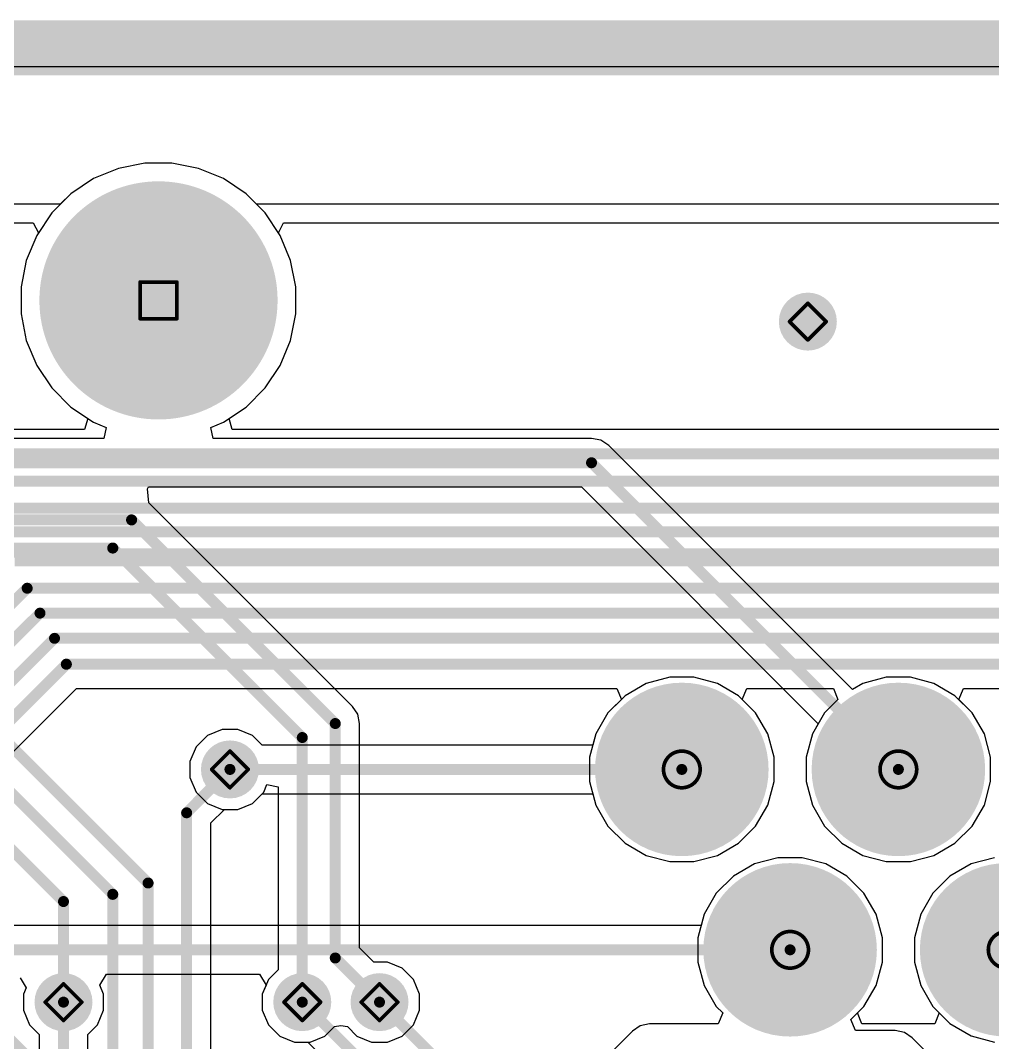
# Model space of a CAD drawing. Header units: inches. Extents: x -31 to 249, y -28 to 261.
# Drawn here: x 38.14 to 51.61, y 74.92 to 89.09 of the extents above; entities that cross this region are included whole.
import ezdxf

# ---------------------------------------------------------------- set-up
doc = ezdxf.new("R2010")
doc.units = ezdxf.units.IN
for name, color, linetype in [('Board Outline', 216, 'Continuous'), ('Bottom Layer', 5, 'Continuous'), ('Bottom Solder', 6, 'Continuous'), ('Drill Drawing', 1, 'Continuous'), ('Multi-Layer', 9, 'Continuous'), ('Pad Holes', 156, 'Continuous'), ('Top Layer', 1, 'Continuous'), ('Top Overlay', 2, 'Continuous'), ('Top Solder', 216, 'Continuous'), ('Via Holes', 16, 'Continuous')]:
    doc.layers.add(name, color=color, linetype=linetype)

# ---------------------------------------------------------------- blocks, each defined once
blk = doc.blocks.new('6437288_3_41')
at = {"layer": 'Bottom Layer'}
h = blk.add_hatch(color=5, dxfattribs=at)
edge = h.paths.add_edge_path()
edge.add_arc((-8.75, 1.75), 1.1, 0, 360)
h = blk.add_hatch(color=5, dxfattribs=at)
edge = h.paths.add_edge_path()
edge.add_arc((-5.75, 1.75), 1.1, 0, 360)
h = blk.add_hatch(color=5, dxfattribs=at)
edge = h.paths.add_edge_path()
edge.add_arc((-7.25, -0.75), 1.1, 0, 360)
h = blk.add_hatch(color=5, dxfattribs=at)
edge = h.paths.add_edge_path()
edge.add_arc((-4.25, -0.75), 1.1, 0, 360)
at = {"layer": 'Bottom Solder'}
h = blk.add_hatch(color=6, dxfattribs=at)
edge = h.paths.add_edge_path()
edge.add_arc((-8.75, 1.75), 1.202, 0, 360)
h = blk.add_hatch(color=6, dxfattribs=at)
edge = h.paths.add_edge_path()
edge.add_arc((-5.75, 1.75), 1.202, 0, 360)
h = blk.add_hatch(color=6, dxfattribs=at)
edge = h.paths.add_edge_path()
edge.add_arc((-7.25, -0.75), 1.202, 0, 360)
h = blk.add_hatch(color=6, dxfattribs=at)
edge = h.paths.add_edge_path()
edge.add_arc((-4.25, -0.75), 1.202, 0, 360)
h = blk.add_hatch(color=6, dxfattribs=at)
edge = h.paths.add_edge_path()
edge.add_arc((3, -7.25), 0.102, 0, 360)
at = {"layer": 'Multi-Layer'}
h = blk.add_hatch(color=9, dxfattribs=at)
edge = h.paths.add_edge_path()
edge.add_arc((-8.75, 1.75), 1.1, 0, 360)
h = blk.add_hatch(color=9, dxfattribs=at)
edge = h.paths.add_edge_path()
edge.add_arc((-5.75, 1.75), 1.1, 0, 360)
h = blk.add_hatch(color=9, dxfattribs=at)
edge = h.paths.add_edge_path()
edge.add_arc((-7.25, -0.75), 1.1, 0, 360)
h = blk.add_hatch(color=9, dxfattribs=at)
edge = h.paths.add_edge_path()
edge.add_arc((-4.25, -0.75), 1.1, 0, 360)
at = {"layer": 'Pad Holes'}
h = blk.add_hatch(color=7, dxfattribs=at)
edge = h.paths.add_edge_path()
edge.add_arc((-8.75, 1.75), 0.65, 0, 360)
h = blk.add_hatch(color=7, dxfattribs=at)
edge = h.paths.add_edge_path()
edge.add_arc((-5.75, 1.75), 0.65, 0, 360)
h = blk.add_hatch(color=7, dxfattribs=at)
edge = h.paths.add_edge_path()
edge.add_arc((-7.25, -0.75), 0.65, 0, 360)
h = blk.add_hatch(color=7, dxfattribs=at)
edge = h.paths.add_edge_path()
edge.add_arc((-4.25, -0.75), 0.65, 0, 360)
h = blk.add_hatch(color=7, dxfattribs=at)
edge = h.paths.add_edge_path()
edge.add_arc((3, -7.25), 1.65, 0, 360)
at = {"layer": 'Top Layer'}
h = blk.add_hatch(color=1, dxfattribs=at)
edge = h.paths.add_edge_path()
edge.add_arc((-8.75, 1.75), 1.1, 0, 360)
h = blk.add_hatch(color=1, dxfattribs=at)
edge = h.paths.add_edge_path()
edge.add_arc((-5.75, 1.75), 1.1, 0, 360)
h = blk.add_hatch(color=1, dxfattribs=at)
edge = h.paths.add_edge_path()
edge.add_arc((-7.25, -0.75), 1.1, 0, 360)
h = blk.add_hatch(color=1, dxfattribs=at)
edge = h.paths.add_edge_path()
edge.add_arc((-4.25, -0.75), 1.1, 0, 360)
at = {"layer": 'Top Solder'}
h = blk.add_hatch(color=216, dxfattribs=at)
edge = h.paths.add_edge_path()
edge.add_arc((-8.75, 1.75), 1.202, 0, 360)
h = blk.add_hatch(color=216, dxfattribs=at)
edge = h.paths.add_edge_path()
edge.add_arc((-5.75, 1.75), 1.202, 0, 360)
h = blk.add_hatch(color=216, dxfattribs=at)
edge = h.paths.add_edge_path()
edge.add_arc((-7.25, -0.75), 1.202, 0, 360)
h = blk.add_hatch(color=216, dxfattribs=at)
edge = h.paths.add_edge_path()
edge.add_arc((-4.25, -0.75), 1.202, 0, 360)
h = blk.add_hatch(color=216, dxfattribs=at)
edge = h.paths.add_edge_path()
edge.add_arc((3, -7.25), 0.102, 0, 360)
at = {"layer": 'Top Overlay'}
for points in [[(32.5, -3.75, 0.127, 0.127, 0), (-32.5, -3.75, 0.127, 0.127, 0)], [(35.5, -10.75, 0.127, 0.127, 0), (-35.5, -10.75, 0.127, 0.127, 0)]]:
    blk.add_lwpolyline(points, format="xyseb", dxfattribs=at)

msp = doc.modelspace()

# ---------------------------------------------------------------- hatches: boundary and pattern name
at = {"layer": 'Bottom Layer'}
h = msp.add_hatch(color=5, dxfattribs=at)
edge = h.paths.add_edge_path()
edge.add_arc((49.047, 84.912), 0.3, 0, 360)
h = msp.add_hatch(color=5, dxfattribs=at)
edge = h.paths.add_edge_path()
edge.add_arc((41.041, 78.706), 0.3, 0, 360)
h = msp.add_hatch(color=5, dxfattribs=at)
edge = h.paths.add_edge_path()
edge.add_arc((38.735, 75.481), 0.3, 0, 360)
h = msp.add_hatch(color=5, dxfattribs=at)
edge = h.paths.add_edge_path()
edge.add_arc((42.043, 75.481), 0.3, 0, 360)
h = msp.add_hatch(color=5, dxfattribs=at)
edge = h.paths.add_edge_path()
edge.add_arc((43.113, 75.481), 0.3, 0, 360)
at = {"layer": 'Bottom Solder'}
h = msp.add_hatch(color=6, dxfattribs=at)
edge = h.paths.add_edge_path()
edge.add_arc((49.047, 84.912), 0.402, 0, 360)
h = msp.add_hatch(color=6, dxfattribs=at)
edge = h.paths.add_edge_path()
edge.add_arc((41.041, 78.706), 0.402, 0, 360)
h = msp.add_hatch(color=6, dxfattribs=at)
edge = h.paths.add_edge_path()
edge.add_arc((38.735, 75.481), 0.402, 0, 360)
h = msp.add_hatch(color=6, dxfattribs=at)
edge = h.paths.add_edge_path()
edge.add_arc((42.043, 75.481), 0.402, 0, 360)
h = msp.add_hatch(color=6, dxfattribs=at)
edge = h.paths.add_edge_path()
edge.add_arc((43.113, 75.481), 0.402, 0, 360)
at = {"layer": 'Top Layer'}
h = msp.add_hatch(color=1, dxfattribs=at)
edge = h.paths.add_edge_path()
edge.add_arc((49.047, 84.912), 0.3, 0, 360)
h = msp.add_hatch(color=1, dxfattribs=at)
edge = h.paths.add_edge_path()
edge.add_arc((41.041, 78.706), 0.3, 0, 360)
h = msp.add_hatch(color=1, dxfattribs=at)
edge = h.paths.add_edge_path()
edge.add_arc((38.735, 75.481), 0.3, 0, 360)
h = msp.add_hatch(color=1, dxfattribs=at)
edge = h.paths.add_edge_path()
edge.add_arc((42.043, 75.481), 0.3, 0, 360)
h = msp.add_hatch(color=1, dxfattribs=at)
edge = h.paths.add_edge_path()
edge.add_arc((43.113, 75.481), 0.3, 0, 360)
at = {"layer": 'Top Solder'}
h = msp.add_hatch(color=216, dxfattribs=at)
edge = h.paths.add_edge_path()
edge.add_arc((49.047, 84.912), 0.402, 0, 360)
h = msp.add_hatch(color=216, dxfattribs=at)
edge = h.paths.add_edge_path()
edge.add_arc((41.041, 78.706), 0.402, 0, 360)
h = msp.add_hatch(color=216, dxfattribs=at)
edge = h.paths.add_edge_path()
edge.add_arc((38.735, 75.481), 0.402, 0, 360)
h = msp.add_hatch(color=216, dxfattribs=at)
edge = h.paths.add_edge_path()
edge.add_arc((42.043, 75.481), 0.402, 0, 360)
h = msp.add_hatch(color=216, dxfattribs=at)
edge = h.paths.add_edge_path()
edge.add_arc((43.113, 75.481), 0.402, 0, 360)
at = {"layer": 'Via Holes'}
h = msp.add_hatch(color=7, dxfattribs=at)
edge = h.paths.add_edge_path()
edge.add_arc((49.047, 84.912), 0.15, 0, 360)
h = msp.add_hatch(color=7, dxfattribs=at)
edge = h.paths.add_edge_path()
edge.add_arc((41.041, 78.706), 0.15, 0, 360)
h = msp.add_hatch(color=7, dxfattribs=at)
edge = h.paths.add_edge_path()
edge.add_arc((38.735, 75.481), 0.15, 0, 360)
h = msp.add_hatch(color=7, dxfattribs=at)
edge = h.paths.add_edge_path()
edge.add_arc((42.043, 75.481), 0.15, 0, 360)
h = msp.add_hatch(color=7, dxfattribs=at)
edge = h.paths.add_edge_path()
edge.add_arc((43.113, 75.481), 0.15, 0, 360)

# ---------------------------------------------------------------- linework, layer by layer
at = {"layer": 'Board Outline'}
msp.add_lwpolyline([(0, 88.705, 0.762, 0.762, 0), (135, 88.705, 0.762, 0.762, 0)], format="xyseb", dxfattribs=at)
at = {"layer": 'Bottom Layer'}
for p, q in [((0.259, 88.446), (121.717, 88.446)), ((39.495, 87.036), (39.149, 86.893)), ((39.863, 87.11), (39.495, 87.036)), ((40.238, 87.11), (39.863, 87.11)), ((40.606, 87.036), (40.238, 87.11)), ((40.953, 86.893), (40.606, 87.036)), ((39.149, 86.893), (38.837, 86.685)), ((41.265, 86.685), (40.953, 86.893)), ((38.837, 86.685), (38.69, 86.538)), ((41.411, 86.538), (41.265, 86.685)), ((38.69, 86.538), (8.911, 86.538)), ((77.19, 86.538), (41.411, 86.538)), ((21.591, 86.279), (38.316, 86.279)), ((38.316, 86.279), (38.388, 86.144)), ((41.713, 86.144), (41.785, 86.279)), ((41.785, 86.279), (76.816, 86.279)), ((38.388, 86.144), (38.364, 86.107)), ((41.738, 86.107), (41.713, 86.144)), ((38.364, 86.107), (38.22, 85.761)), ((41.882, 85.761), (41.738, 86.107)), ((38.22, 85.761), (38.147, 85.393)), ((41.955, 85.393), (41.882, 85.761)), ((38.147, 85.393), (38.147, 85.018)), ((41.955, 85.018), (41.955, 85.393)), ((38.147, 85.018), (38.22, 84.65)), ((41.882, 84.65), (41.955, 85.018)), ((38.22, 84.65), (38.364, 84.304)), ((41.738, 84.304), (41.882, 84.65)), ((38.364, 84.304), (38.572, 83.992)), ((41.53, 83.992), (41.738, 84.304)), ((38.572, 83.992), (38.837, 83.727)), ((41.265, 83.727), (41.53, 83.992)), ((38.837, 83.727), (39.074, 83.569)), ((41.028, 83.569), (41.265, 83.727)), ((39.074, 83.569), (39.027, 83.416)), ((41.074, 83.416), (41.028, 83.569)), ((39.027, 83.416), (37.942, 83.416)), ((77.527, 83.416), (41.074, 83.416)), ((37.014, 77.927), (38.914, 79.827)), ((38.914, 79.827), (46.4, 79.827)), ((46.4, 79.827), (46.463, 79.675)), ((48.139, 79.675), (48.202, 79.827)), ((48.202, 79.827), (49.4, 79.827)), ((49.4, 79.827), (49.463, 79.675)), ((51.139, 79.675), (51.202, 79.827)), ((51.202, 79.827), (52.4, 79.827)), ((46.463, 79.675), (46.278, 79.49)), ((48.323, 79.49), (48.139, 79.675)), ((49.463, 79.675), (49.278, 79.49)), ((51.323, 79.49), (51.139, 79.675)), ((46.278, 79.49), (46.11, 79.199)), ((48.492, 79.199), (48.323, 79.49)), ((49.278, 79.49), (49.11, 79.199)), ((51.492, 79.199), (51.323, 79.49)), ((40.931, 79.26), (40.728, 79.175)), ((41.152, 79.26), (40.931, 79.26)), ((41.355, 79.175), (41.152, 79.26)), ((46.11, 79.199), (46.068, 79.042)), ((48.579, 78.874), (48.492, 79.199)), ((49.11, 79.199), (49.023, 78.874)), ((51.579, 78.874), (51.492, 79.199)), ((40.728, 79.175), (40.572, 79.019)), ((41.488, 79.042), (41.355, 79.175)), ((46.068, 79.042), (41.488, 79.042)), ((40.572, 79.019), (40.487, 78.816)), ((40.487, 78.816), (40.487, 78.595)), ((48.579, 78.537), (48.579, 78.874)), ((49.023, 78.874), (49.023, 78.537)), ((51.579, 78.537), (51.579, 78.874)), ((40.487, 78.595), (40.572, 78.392)), ((48.492, 78.212), (48.579, 78.537)), ((49.023, 78.537), (49.11, 78.212)), ((51.492, 78.212), (51.579, 78.537)), ((40.572, 78.392), (40.728, 78.236)), ((41.355, 78.236), (41.488, 78.369)), ((41.488, 78.369), (46.068, 78.369)), ((46.068, 78.369), (46.11, 78.212)), ((40.728, 78.236), (40.931, 78.152)), ((41.152, 78.152), (41.355, 78.236)), ((46.11, 78.212), (46.278, 77.921)), ((48.323, 77.921), (48.492, 78.212)), ((49.11, 78.212), (49.278, 77.921)), ((51.323, 77.921), (51.492, 78.212)), ((40.931, 78.152), (41.152, 78.152)), ((46.278, 77.921), (46.516, 77.683)), ((48.085, 77.683), (48.323, 77.921)), ((49.278, 77.921), (49.516, 77.683)), ((51.085, 77.683), (51.323, 77.921)), ((46.516, 77.683), (46.808, 77.515)), ((47.794, 77.515), (48.085, 77.683)), ((49.516, 77.683), (49.808, 77.515)), ((50.794, 77.515), (51.085, 77.683)), ((46.808, 77.515), (47.133, 77.428)), ((47.469, 77.428), (47.794, 77.515)), ((48.633, 77.483), (48.308, 77.396)), ((48.969, 77.483), (48.633, 77.483)), ((49.294, 77.396), (48.969, 77.483)), ((49.808, 77.515), (50.133, 77.428)), ((50.469, 77.428), (50.794, 77.515)), ((51.633, 77.483), (51.308, 77.396)), ((47.133, 77.428), (47.469, 77.428)), ((48.308, 77.396), (48.016, 77.228)), ((49.585, 77.228), (49.294, 77.396)), ((50.133, 77.428), (50.469, 77.428)), ((51.308, 77.396), (51.016, 77.228)), ((48.016, 77.228), (47.778, 76.99)), ((49.823, 76.99), (49.585, 77.228)), ((51.016, 77.228), (50.778, 76.99)), ((47.778, 76.99), (47.61, 76.699)), ((49.992, 76.699), (49.823, 76.99)), ((50.778, 76.99), (50.61, 76.699)), ((47.61, 76.699), (47.568, 76.542)), ((50.079, 76.374), (49.992, 76.699)), ((50.61, 76.699), (50.523, 76.374)), ((47.568, 76.542), (37.904, 76.542)), ((50.079, 76.037), (50.079, 76.374)), ((50.523, 76.374), (50.523, 76.037)), ((49.992, 75.712), (50.079, 76.037)), ((50.523, 76.037), (50.61, 75.712)), ((38.135, 75.818), (38.218, 75.681)), ((39.237, 75.717), (39.329, 75.869)), ((39.329, 75.869), (41.449, 75.869)), ((41.449, 75.869), (41.541, 75.717)), ((38.218, 75.681), (38.181, 75.591)), ((39.289, 75.591), (39.237, 75.717)), ((41.541, 75.717), (41.489, 75.591)), ((49.823, 75.421), (49.992, 75.712)), ((50.61, 75.712), (50.778, 75.421)), ((38.181, 75.591), (38.181, 75.371)), ((39.289, 75.371), (39.289, 75.591)), ((41.489, 75.591), (41.489, 75.371)), ((38.181, 75.371), (38.265, 75.167)), ((39.205, 75.167), (39.289, 75.371)), ((41.489, 75.371), (41.574, 75.167)), ((49.642, 75.239), (49.823, 75.421)), ((50.778, 75.421), (51.016, 75.183)), ((49.705, 75.087), (49.642, 75.239)), ((38.265, 75.167), (38.398, 75.034)), ((39.072, 75.034), (39.205, 75.167)), ((41.574, 75.167), (41.73, 75.011)), ((50.256, 75.087), (49.705, 75.087)), ((50.385, 75.061), (50.256, 75.087)), ((51.016, 75.183), (51.308, 75.015)), ((38.398, 75.034), (38.398, 72.673)), ((39.072, 72.813), (39.072, 75.034)), ((41.73, 75.011), (41.933, 74.927)), ((50.494, 74.988), (50.385, 75.061)), ((51.167, 74.315), (50.494, 74.988)), ((51.308, 75.015), (51.633, 74.928)), ((41.933, 74.927), (42.121, 74.927)), ((42.121, 74.927), (44.081, 72.968))]:
    msp.add_line(p, q, dxfattribs=at)
for points in [[(37.803, 83.08, 0.152, 0.152, 0), (89.138, 83.08, 0.152, 0.152, 0)], [(37.645, 82.699, 0.152, 0.152, 0), (88.98, 82.699, 0.152, 0.152, 0)], [(37.671, 82.328, 0.152, 0.152, 0), (81.841, 82.328, 0.152, 0.152, 0)], [(37.913, 81.999, 0.152, 0.152, 0), (81.552, 81.999, 0.152, 0.152, 0)], [(38.059, 81.598, 0.152, 0.152, 0), (81.332, 81.598, 0.152, 0.152, 0)], [(35.54, 78.526, 0.152, 0.152, 0), (38.232, 81.217, 0.152, 0.152, 0)], [(38.232, 81.217, 0.152, 0.152, 0), (65.789, 81.217, 0.152, 0.152, 0)], [(35.905, 78.368, 0.152, 0.152, 0), (38.409, 80.872, 0.152, 0.152, 0)], [(38.409, 80.872, 0.152, 0.152, 0), (63.135, 80.872, 0.152, 0.152, 0)], [(36.301, 78.213, 0.152, 0.152, 0), (38.611, 80.523, 0.152, 0.152, 0)], [(38.611, 80.523, 0.152, 0.152, 0), (60.483, 80.523, 0.152, 0.152, 0)], [(36.678, 78.067, 0.152, 0.152, 0), (38.775, 80.164, 0.152, 0.152, 0)], [(38.775, 80.164, 0.152, 0.152, 0), (57.843, 80.164, 0.152, 0.152, 0)], [(41.041, 78.706, 0.152, 0.152, 0), (47.301, 78.706, 0.152, 0.152, 0)], [(37.904, 76.206, 0.152, 0.152, 0), (48.801, 76.206, 0.152, 0.152, 0)], [(38.735, 72.673, 0.152, 0.152, 0), (38.735, 75.481, 0.152, 0.152, 0)], [(42.043, 75.481, 0.152, 0.152, 0), (44.319, 73.206, 0.152, 0.152, 0)], [(43.113, 75.481, 0.152, 0.152, 0), (43.844, 74.75, 0.152, 0.152, 0)]]:
    msp.add_lwpolyline(points, format="xyseb", dxfattribs=at)
for points in [[(38.194, 81.217, 0.0762, 0.0762, 1), (38.27, 81.217, 0.0762, 0.0762, 1)], [(38.194, 81.217, 0.0762, 0.0762, 1), (38.27, 81.217, 0.0762, 0.0762, 1)], [(38.371, 80.872, 0.0762, 0.0762, 1), (38.447, 80.872, 0.0762, 0.0762, 1)], [(38.371, 80.872, 0.0762, 0.0762, 1), (38.447, 80.872, 0.0762, 0.0762, 1)], [(38.573, 80.523, 0.0762, 0.0762, 1), (38.649, 80.523, 0.0762, 0.0762, 1)], [(38.573, 80.523, 0.0762, 0.0762, 1), (38.649, 80.523, 0.0762, 0.0762, 1)], [(38.736, 80.164, 0.0762, 0.0762, 1), (38.813, 80.164, 0.0762, 0.0762, 1)], [(38.736, 80.164, 0.0762, 0.0762, 1), (38.813, 80.164, 0.0762, 0.0762, 1)], [(41.003, 78.706, 0.0762, 0.0762, 1), (41.08, 78.706, 0.0762, 0.0762, 1)], [(47.263, 78.706, 0.0762, 0.0762, 1), (47.339, 78.706, 0.0762, 0.0762, 1)], [(48.763, 76.206, 0.0762, 0.0762, 1), (48.839, 76.206, 0.0762, 0.0762, 1)], [(38.697, 75.481, 0.0762, 0.0762, 1), (38.773, 75.481, 0.0762, 0.0762, 1)], [(42.005, 75.481, 0.0762, 0.0762, 1), (42.081, 75.481, 0.0762, 0.0762, 1)], [(43.075, 75.481, 0.0762, 0.0762, 1), (43.151, 75.481, 0.0762, 0.0762, 1)]]:
    msp.add_lwpolyline(points, format="xyseb", close=True, dxfattribs=at)
at = {"layer": 'Drill Drawing'}
for points in [[(39.797, 85.46, 0.0508, 0.0508, 0), (40.305, 85.46, 0.0508, 0.0508, 0)], [(39.797, 84.952, 0.0508, 0.0508, 0), (39.797, 85.46, 0.0508, 0.0508, 0)], [(40.305, 84.952, 0.0508, 0.0508, 0), (40.305, 85.46, 0.0508, 0.0508, 0)], [(48.793, 84.912, 0.0508, 0.0508, 0), (49.047, 85.166, 0.0508, 0.0508, 0)], [(49.047, 85.166, 0.0508, 0.0508, 0), (49.301, 84.912, 0.0508, 0.0508, 0)], [(39.797, 84.952, 0.0508, 0.0508, 0), (40.305, 84.952, 0.0508, 0.0508, 0)], [(48.793, 84.912, 0.0508, 0.0508, 0), (49.047, 84.658, 0.0508, 0.0508, 0)], [(49.047, 84.658, 0.0508, 0.0508, 0), (49.301, 84.912, 0.0508, 0.0508, 0)], [(40.787, 78.706, 0.0508, 0.0508, 0), (41.041, 78.96, 0.0508, 0.0508, 0)], [(41.041, 78.96, 0.0508, 0.0508, 0), (41.295, 78.706, 0.0508, 0.0508, 0)], [(40.787, 78.706, 0.0508, 0.0508, 0), (41.041, 78.452, 0.0508, 0.0508, 0)], [(41.041, 78.452, 0.0508, 0.0508, 0), (41.295, 78.706, 0.0508, 0.0508, 0)], [(38.481, 75.481, 0.0508, 0.0508, 0), (38.735, 75.735, 0.0508, 0.0508, 0)], [(38.735, 75.735, 0.0508, 0.0508, 0), (38.989, 75.481, 0.0508, 0.0508, 0)], [(41.789, 75.481, 0.0508, 0.0508, 0), (42.043, 75.735, 0.0508, 0.0508, 0)], [(42.043, 75.735, 0.0508, 0.0508, 0), (42.297, 75.481, 0.0508, 0.0508, 0)], [(42.859, 75.481, 0.0508, 0.0508, 0), (43.113, 75.735, 0.0508, 0.0508, 0)], [(43.113, 75.735, 0.0508, 0.0508, 0), (43.367, 75.481, 0.0508, 0.0508, 0)], [(38.481, 75.481, 0.0508, 0.0508, 0), (38.735, 75.227, 0.0508, 0.0508, 0)], [(38.735, 75.227, 0.0508, 0.0508, 0), (38.989, 75.481, 0.0508, 0.0508, 0)], [(41.789, 75.481, 0.0508, 0.0508, 0), (42.043, 75.227, 0.0508, 0.0508, 0)], [(42.043, 75.227, 0.0508, 0.0508, 0), (42.297, 75.481, 0.0508, 0.0508, 0)], [(42.859, 75.481, 0.0508, 0.0508, 0), (43.113, 75.227, 0.0508, 0.0508, 0)], [(43.113, 75.227, 0.0508, 0.0508, 0), (43.367, 75.481, 0.0508, 0.0508, 0)]]:
    msp.add_lwpolyline(points, format="xyseb", dxfattribs=at)
for points in [[(39.784, 85.46, 0.0254, 0.0254, 1), (39.81, 85.46, 0.0254, 0.0254, 1)], [(39.784, 85.46, 0.0254, 0.0254, 1), (39.81, 85.46, 0.0254, 0.0254, 1)], [(40.292, 85.46, 0.0254, 0.0254, 1), (40.318, 85.46, 0.0254, 0.0254, 1)], [(40.292, 85.46, 0.0254, 0.0254, 1), (40.318, 85.46, 0.0254, 0.0254, 1)], [(49.035, 85.166, 0.0254, 0.0254, 1), (49.06, 85.166, 0.0254, 0.0254, 1)], [(49.035, 85.166, 0.0254, 0.0254, 1), (49.06, 85.166, 0.0254, 0.0254, 1)], [(39.784, 84.952, 0.0254, 0.0254, 1), (39.81, 84.952, 0.0254, 0.0254, 1)], [(39.784, 84.952, 0.0254, 0.0254, 1), (39.81, 84.952, 0.0254, 0.0254, 1)], [(40.292, 84.952, 0.0254, 0.0254, 1), (40.318, 84.952, 0.0254, 0.0254, 1)], [(40.292, 84.952, 0.0254, 0.0254, 1), (40.318, 84.952, 0.0254, 0.0254, 1)], [(48.781, 84.912, 0.0254, 0.0254, 1), (48.806, 84.912, 0.0254, 0.0254, 1)], [(48.781, 84.912, 0.0254, 0.0254, 1), (48.806, 84.912, 0.0254, 0.0254, 1)], [(49.289, 84.912, 0.0254, 0.0254, 1), (49.314, 84.912, 0.0254, 0.0254, 1)], [(49.289, 84.912, 0.0254, 0.0254, 1), (49.314, 84.912, 0.0254, 0.0254, 1)], [(49.035, 84.658, 0.0254, 0.0254, 1), (49.06, 84.658, 0.0254, 0.0254, 1)], [(49.035, 84.658, 0.0254, 0.0254, 1), (49.06, 84.658, 0.0254, 0.0254, 1)], [(41.029, 78.96, 0.0254, 0.0254, 1), (41.054, 78.96, 0.0254, 0.0254, 1)], [(41.029, 78.96, 0.0254, 0.0254, 1), (41.054, 78.96, 0.0254, 0.0254, 1)], [(47.555, 78.706, 0.0508, 0.0508, 1), (47.047, 78.706, 0.0508, 0.0508, 1)], [(50.555, 78.706, 0.0508, 0.0508, 1), (50.047, 78.706, 0.0508, 0.0508, 1)], [(40.775, 78.706, 0.0254, 0.0254, 1), (40.8, 78.706, 0.0254, 0.0254, 1)], [(40.775, 78.706, 0.0254, 0.0254, 1), (40.8, 78.706, 0.0254, 0.0254, 1)], [(41.283, 78.706, 0.0254, 0.0254, 1), (41.308, 78.706, 0.0254, 0.0254, 1)], [(41.283, 78.706, 0.0254, 0.0254, 1), (41.308, 78.706, 0.0254, 0.0254, 1)], [(47.034, 78.706, 0.0254, 0.0254, 1), (47.06, 78.706, 0.0254, 0.0254, 1)], [(47.542, 78.706, 0.0254, 0.0254, 1), (47.568, 78.706, 0.0254, 0.0254, 1)], [(50.034, 78.706, 0.0254, 0.0254, 1), (50.06, 78.706, 0.0254, 0.0254, 1)], [(50.542, 78.706, 0.0254, 0.0254, 1), (50.568, 78.706, 0.0254, 0.0254, 1)], [(41.029, 78.452, 0.0254, 0.0254, 1), (41.054, 78.452, 0.0254, 0.0254, 1)], [(41.029, 78.452, 0.0254, 0.0254, 1), (41.054, 78.452, 0.0254, 0.0254, 1)], [(49.055, 76.206, 0.0508, 0.0508, 1), (48.547, 76.206, 0.0508, 0.0508, 1)], [(52.055, 76.206, 0.0508, 0.0508, 1), (51.547, 76.206, 0.0508, 0.0508, 1)], [(48.534, 76.206, 0.0254, 0.0254, 1), (48.56, 76.206, 0.0254, 0.0254, 1)], [(49.042, 76.206, 0.0254, 0.0254, 1), (49.068, 76.206, 0.0254, 0.0254, 1)], [(51.534, 76.206, 0.0254, 0.0254, 1), (51.56, 76.206, 0.0254, 0.0254, 1)], [(38.722, 75.735, 0.0254, 0.0254, 1), (38.748, 75.735, 0.0254, 0.0254, 1)], [(38.722, 75.735, 0.0254, 0.0254, 1), (38.748, 75.735, 0.0254, 0.0254, 1)], [(42.031, 75.735, 0.0254, 0.0254, 1), (42.056, 75.735, 0.0254, 0.0254, 1)], [(42.031, 75.735, 0.0254, 0.0254, 1), (42.056, 75.735, 0.0254, 0.0254, 1)], [(43.1, 75.735, 0.0254, 0.0254, 1), (43.126, 75.735, 0.0254, 0.0254, 1)], [(43.1, 75.735, 0.0254, 0.0254, 1), (43.126, 75.735, 0.0254, 0.0254, 1)], [(38.468, 75.481, 0.0254, 0.0254, 1), (38.494, 75.481, 0.0254, 0.0254, 1)], [(38.468, 75.481, 0.0254, 0.0254, 1), (38.494, 75.481, 0.0254, 0.0254, 1)], [(38.976, 75.481, 0.0254, 0.0254, 1), (39.002, 75.481, 0.0254, 0.0254, 1)], [(38.976, 75.481, 0.0254, 0.0254, 1), (39.002, 75.481, 0.0254, 0.0254, 1)], [(41.777, 75.481, 0.0254, 0.0254, 1), (41.802, 75.481, 0.0254, 0.0254, 1)], [(41.777, 75.481, 0.0254, 0.0254, 1), (41.802, 75.481, 0.0254, 0.0254, 1)], [(42.285, 75.481, 0.0254, 0.0254, 1), (42.31, 75.481, 0.0254, 0.0254, 1)], [(42.285, 75.481, 0.0254, 0.0254, 1), (42.31, 75.481, 0.0254, 0.0254, 1)], [(42.846, 75.481, 0.0254, 0.0254, 1), (42.872, 75.481, 0.0254, 0.0254, 1)], [(42.846, 75.481, 0.0254, 0.0254, 1), (42.872, 75.481, 0.0254, 0.0254, 1)], [(43.354, 75.481, 0.0254, 0.0254, 1), (43.38, 75.481, 0.0254, 0.0254, 1)], [(43.354, 75.481, 0.0254, 0.0254, 1), (43.38, 75.481, 0.0254, 0.0254, 1)], [(38.722, 75.227, 0.0254, 0.0254, 1), (38.748, 75.227, 0.0254, 0.0254, 1)], [(38.722, 75.227, 0.0254, 0.0254, 1), (38.748, 75.227, 0.0254, 0.0254, 1)], [(42.031, 75.227, 0.0254, 0.0254, 1), (42.056, 75.227, 0.0254, 0.0254, 1)], [(42.031, 75.227, 0.0254, 0.0254, 1), (42.056, 75.227, 0.0254, 0.0254, 1)], [(43.1, 75.227, 0.0254, 0.0254, 1), (43.126, 75.227, 0.0254, 0.0254, 1)], [(43.1, 75.227, 0.0254, 0.0254, 1), (43.126, 75.227, 0.0254, 0.0254, 1)]]:
    msp.add_lwpolyline(points, format="xyseb", close=True, dxfattribs=at)
at = {"layer": 'Top Layer'}
for p, q in [((0.259, 88.446), (134.741, 88.446)), ((39.495, 87.036), (39.149, 86.893)), ((39.863, 87.11), (39.495, 87.036)), ((40.238, 87.11), (39.863, 87.11)), ((40.606, 87.036), (40.238, 87.11)), ((40.953, 86.893), (40.606, 87.036)), ((39.149, 86.893), (38.837, 86.685)), ((41.265, 86.685), (40.953, 86.893)), ((38.837, 86.685), (38.572, 86.419)), ((41.53, 86.419), (41.265, 86.685)), ((38.572, 86.419), (38.364, 86.107)), ((41.738, 86.107), (41.53, 86.419)), ((38.364, 86.107), (38.22, 85.761)), ((41.882, 85.761), (41.738, 86.107)), ((38.22, 85.761), (38.147, 85.393)), ((41.955, 85.393), (41.882, 85.761)), ((38.147, 85.393), (38.147, 85.018)), ((41.955, 85.018), (41.955, 85.393)), ((38.147, 85.018), (38.22, 84.65)), ((41.882, 84.65), (41.955, 85.018)), ((38.22, 84.65), (38.364, 84.304)), ((41.738, 84.304), (41.882, 84.65)), ((38.364, 84.304), (38.572, 83.992)), ((41.53, 83.992), (41.738, 84.304)), ((38.572, 83.992), (38.837, 83.727)), ((41.265, 83.727), (41.53, 83.992)), ((38.837, 83.727), (39.149, 83.518)), ((40.953, 83.518), (41.265, 83.727)), ((39.149, 83.518), (39.325, 83.445)), ((39.325, 83.445), (39.294, 83.293)), ((40.777, 83.445), (40.953, 83.518)), ((40.807, 83.293), (40.777, 83.445)), ((39.294, 83.293), (28.748, 83.293)), ((46.05, 83.293), (40.807, 83.293)), ((46.179, 83.267), (46.05, 83.293)), ((46.288, 83.194), (46.179, 83.267)), ((49.667, 79.815), (46.288, 83.194)), ((39.897, 82.595), (39.914, 82.62)), ((39.917, 82.402), (39.897, 82.595)), ((39.914, 82.62), (45.911, 82.62)), ((45.911, 82.62), (49.191, 79.339)), ((42.738, 79.58), (39.917, 82.402)), ((46.808, 79.896), (46.516, 79.728)), ((47.133, 79.983), (46.808, 79.896)), ((47.469, 79.983), (47.133, 79.983)), ((47.794, 79.896), (47.469, 79.983)), ((48.085, 79.728), (47.794, 79.896)), ((49.808, 79.896), (49.667, 79.815)), ((50.133, 79.983), (49.808, 79.896)), ((50.469, 79.983), (50.133, 79.983)), ((50.794, 79.896), (50.469, 79.983)), ((51.085, 79.728), (50.794, 79.896)), ((46.516, 79.728), (46.278, 79.49)), ((48.323, 79.49), (48.085, 79.728)), ((51.323, 79.49), (51.085, 79.728)), ((42.811, 79.471), (42.738, 79.58)), ((42.837, 79.342), (42.811, 79.471)), ((46.278, 79.49), (46.11, 79.199)), ((48.492, 79.199), (48.323, 79.49)), ((51.492, 79.199), (51.323, 79.49)), ((42.837, 76.233), (42.837, 79.342)), ((49.191, 79.339), (49.11, 79.199)), ((46.11, 79.199), (46.023, 78.874)), ((48.579, 78.874), (48.492, 79.199)), ((49.11, 79.199), (49.023, 78.874)), ((51.579, 78.874), (51.492, 79.199)), ((46.023, 78.874), (46.023, 78.537)), ((48.579, 78.537), (48.579, 78.874)), ((49.023, 78.874), (49.023, 78.537)), ((51.579, 78.537), (51.579, 78.874)), ((41.511, 78.392), (41.554, 78.496)), ((41.554, 78.496), (41.707, 78.466)), ((46.023, 78.537), (46.11, 78.212)), ((48.492, 78.212), (48.579, 78.537)), ((49.023, 78.537), (49.11, 78.212)), ((51.492, 78.212), (51.579, 78.537)), ((41.355, 78.236), (41.511, 78.392)), ((41.707, 78.466), (41.707, 75.928)), ((41.152, 78.152), (41.355, 78.236)), ((46.11, 78.212), (46.278, 77.921)), ((48.323, 77.921), (48.492, 78.212)), ((49.11, 78.212), (49.278, 77.921)), ((51.323, 77.921), (51.492, 78.212)), ((40.778, 77.966), (40.964, 78.152)), ((40.964, 78.152), (41.152, 78.152)), ((40.778, 66.986), (40.778, 77.966)), ((46.278, 77.921), (46.516, 77.683)), ((48.085, 77.683), (48.323, 77.921)), ((49.278, 77.921), (49.516, 77.683)), ((51.085, 77.683), (51.323, 77.921)), ((46.516, 77.683), (46.808, 77.515)), ((47.794, 77.515), (48.085, 77.683)), ((49.516, 77.683), (49.808, 77.515)), ((50.794, 77.515), (51.085, 77.683)), ((46.808, 77.515), (47.133, 77.428)), ((47.469, 77.428), (47.794, 77.515)), ((48.633, 77.483), (48.308, 77.396)), ((48.969, 77.483), (48.633, 77.483)), ((49.294, 77.396), (48.969, 77.483)), ((49.808, 77.515), (50.133, 77.428)), ((50.469, 77.428), (50.794, 77.515)), ((51.633, 77.483), (51.308, 77.396)), ((47.133, 77.428), (47.469, 77.428)), ((48.308, 77.396), (48.016, 77.228)), ((49.585, 77.228), (49.294, 77.396)), ((50.133, 77.428), (50.469, 77.428)), ((51.308, 77.396), (51.016, 77.228)), ((48.016, 77.228), (47.778, 76.99)), ((49.823, 76.99), (49.585, 77.228)), ((51.016, 77.228), (50.778, 76.99)), ((47.778, 76.99), (47.61, 76.699)), ((49.992, 76.699), (49.823, 76.99)), ((50.778, 76.99), (50.61, 76.699)), ((47.61, 76.699), (47.523, 76.374)), ((50.079, 76.374), (49.992, 76.699)), ((50.61, 76.699), (50.523, 76.374)), ((47.523, 76.374), (47.523, 76.037)), ((50.079, 76.037), (50.079, 76.374)), ((50.523, 76.374), (50.523, 76.037)), ((43.035, 76.035), (42.837, 76.233)), ((41.707, 75.928), (41.574, 75.795)), ((43.223, 76.035), (43.035, 76.035)), ((43.427, 75.95), (43.223, 76.035)), ((43.583, 75.795), (43.427, 75.95)), ((47.523, 76.037), (47.61, 75.712)), ((49.992, 75.712), (50.079, 76.037)), ((50.523, 76.037), (50.61, 75.712)), ((41.574, 75.795), (41.489, 75.591)), ((43.667, 75.591), (43.583, 75.795)), ((47.61, 75.712), (47.778, 75.421)), ((49.823, 75.421), (49.992, 75.712)), ((50.61, 75.712), (50.778, 75.421)), ((41.489, 75.591), (41.489, 75.371)), ((43.667, 75.371), (43.667, 75.591)), ((41.489, 75.371), (41.574, 75.167)), ((43.583, 75.167), (43.667, 75.371)), ((47.778, 75.421), (47.867, 75.332)), ((49.734, 75.332), (49.823, 75.421)), ((50.778, 75.421), (50.867, 75.332)), ((47.867, 75.332), (47.804, 75.18)), ((49.797, 75.18), (49.734, 75.332)), ((50.867, 75.332), (50.804, 75.18)), ((41.574, 75.167), (41.73, 75.011)), ((46.617, 75.081), (41.805, 70.269)), ((42.357, 75.011), (42.489, 75.143)), ((42.489, 75.143), (42.578, 75.157)), ((42.578, 75.157), (42.668, 75.143)), ((42.668, 75.143), (42.799, 75.011)), ((43.427, 75.011), (43.583, 75.167)), ((46.726, 75.154), (46.617, 75.081)), ((46.855, 75.18), (46.726, 75.154)), ((47.804, 75.18), (46.855, 75.18)), ((50.804, 75.18), (49.797, 75.18)), ((41.73, 75.011), (41.933, 74.927)), ((42.154, 74.927), (42.357, 75.011)), ((42.799, 75.011), (43.003, 74.927)), ((43.223, 74.927), (43.427, 75.011)), ((41.933, 74.927), (42.154, 74.927)), ((43.003, 74.927), (43.223, 74.927))]:
    msp.add_line(p, q, dxfattribs=at)
for points in [[(28.301, 82.956, 0.152, 0.152, 0), (46.05, 82.956, 0.152, 0.152, 0)], [(46.05, 82.956, 0.152, 0.152, 0), (50.301, 78.706, 0.152, 0.152, 0)], [(17.426, 82.164, 0.152, 0.152, 0), (39.678, 82.164, 0.152, 0.152, 0)], [(39.678, 82.164, 0.152, 0.152, 0), (42.5, 79.342, 0.152, 0.152, 0)], [(20.079, 81.774, 0.152, 0.152, 0), (39.418, 81.774, 0.152, 0.152, 0)], [(39.418, 81.774, 0.152, 0.152, 0), (42.043, 79.148, 0.152, 0.152, 0)], [(35.686, 81.353, 0.152, 0.152, 0), (39.907, 77.132, 0.152, 0.152, 0)], [(35.468, 80.925, 0.152, 0.152, 0), (39.418, 76.975, 0.152, 0.152, 0)], [(35.09, 80.52, 0.152, 0.152, 0), (38.735, 76.875, 0.152, 0.152, 0)], [(42.5, 76.093, 0.152, 0.152, 0), (42.5, 79.342, 0.152, 0.152, 0)], [(42.043, 75.481, 0.152, 0.152, 0), (42.043, 79.148, 0.152, 0.152, 0)], [(40.441, 78.105, 0.152, 0.152, 0), (41.041, 78.706, 0.152, 0.152, 0)], [(40.441, 25.823, 0.152, 0.152, 0), (40.441, 78.105, 0.152, 0.152, 0)], [(39.907, 15.533, 0.152, 0.152, 0), (39.907, 77.132, 0.152, 0.152, 0)], [(38.735, 75.481, 0.152, 0.152, 0), (38.735, 76.875, 0.152, 0.152, 0)], [(39.418, 15.27, 0.152, 0.152, 0), (39.418, 76.975, 0.152, 0.152, 0)], [(42.5, 76.093, 0.152, 0.152, 0), (43.113, 75.481, 0.152, 0.152, 0)], [(37.977, 74.985, 0.152, 0.152, 0), (38.725, 74.237, 0.152, 0.152, 0)]]:
    msp.add_lwpolyline(points, format="xyseb", dxfattribs=at)
for points in [[(46.012, 82.956, 0.0762, 0.0762, 1), (46.088, 82.956, 0.0762, 0.0762, 1)], [(46.012, 82.956, 0.0762, 0.0762, 1), (46.088, 82.956, 0.0762, 0.0762, 1)], [(39.64, 82.164, 0.0762, 0.0762, 1), (39.717, 82.164, 0.0762, 0.0762, 1)], [(39.64, 82.164, 0.0762, 0.0762, 1), (39.717, 82.164, 0.0762, 0.0762, 1)], [(39.379, 81.774, 0.0762, 0.0762, 1), (39.456, 81.774, 0.0762, 0.0762, 1)], [(39.379, 81.774, 0.0762, 0.0762, 1), (39.456, 81.774, 0.0762, 0.0762, 1)], [(42.462, 79.342, 0.0762, 0.0762, 1), (42.538, 79.342, 0.0762, 0.0762, 1)], [(42.462, 79.342, 0.0762, 0.0762, 1), (42.538, 79.342, 0.0762, 0.0762, 1)], [(42.005, 79.148, 0.0762, 0.0762, 1), (42.081, 79.148, 0.0762, 0.0762, 1)], [(42.005, 79.148, 0.0762, 0.0762, 1), (42.081, 79.148, 0.0762, 0.0762, 1)], [(41.003, 78.706, 0.0762, 0.0762, 1), (41.08, 78.706, 0.0762, 0.0762, 1)], [(50.263, 78.706, 0.0762, 0.0762, 1), (50.339, 78.706, 0.0762, 0.0762, 1)], [(40.403, 78.105, 0.0762, 0.0762, 1), (40.479, 78.105, 0.0762, 0.0762, 1)], [(40.403, 78.105, 0.0762, 0.0762, 1), (40.479, 78.105, 0.0762, 0.0762, 1)], [(39.869, 77.132, 0.0762, 0.0762, 1), (39.945, 77.132, 0.0762, 0.0762, 1)], [(39.869, 77.132, 0.0762, 0.0762, 1), (39.945, 77.132, 0.0762, 0.0762, 1)], [(38.697, 76.875, 0.0762, 0.0762, 1), (38.773, 76.875, 0.0762, 0.0762, 1)], [(38.697, 76.875, 0.0762, 0.0762, 1), (38.773, 76.875, 0.0762, 0.0762, 1)], [(39.379, 76.975, 0.0762, 0.0762, 1), (39.456, 76.975, 0.0762, 0.0762, 1)], [(39.379, 76.975, 0.0762, 0.0762, 1), (39.456, 76.975, 0.0762, 0.0762, 1)], [(42.462, 76.093, 0.0762, 0.0762, 1), (42.538, 76.093, 0.0762, 0.0762, 1)], [(42.462, 76.093, 0.0762, 0.0762, 1), (42.538, 76.093, 0.0762, 0.0762, 1)], [(38.697, 75.481, 0.0762, 0.0762, 1), (38.773, 75.481, 0.0762, 0.0762, 1)], [(42.005, 75.481, 0.0762, 0.0762, 1), (42.081, 75.481, 0.0762, 0.0762, 1)], [(43.075, 75.481, 0.0762, 0.0762, 1), (43.151, 75.481, 0.0762, 0.0762, 1)]]:
    msp.add_lwpolyline(points, format="xyseb", close=True, dxfattribs=at)

# ---------------------------------------------------------------- block references
at = {"rotation": 180}
msp.add_blockref('6437288_3_41', (43.051, 77.956), dxfattribs=at)

doc.saveas('drawing.dxf')
